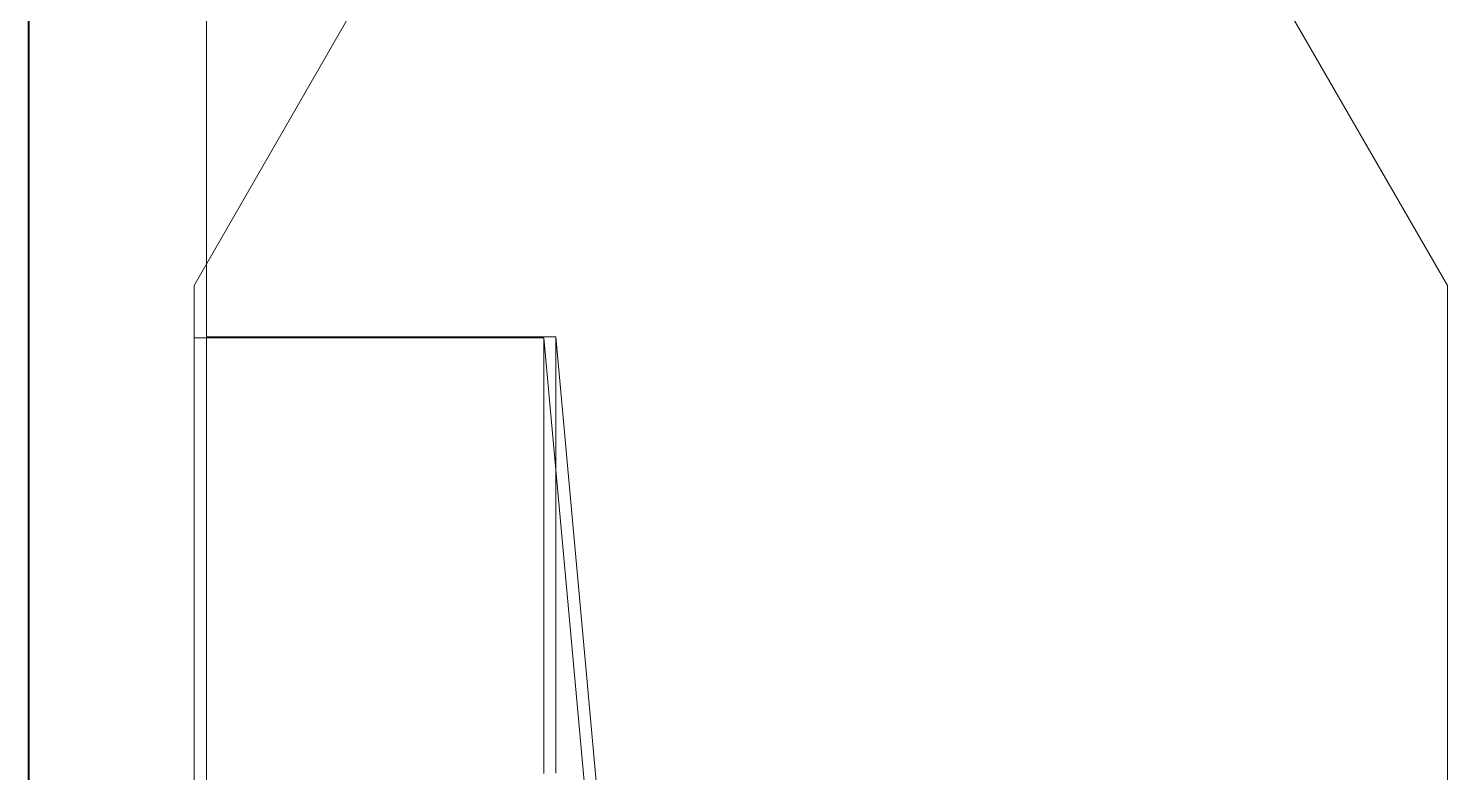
# Model space of a CAD drawing. Extents: x 65572 to 72871, y 30718 to 33858.
# Drawn here: x 67069.138 to 67073.125, y 32305.533 to 32307.625 of the extents above; entities that cross this region are included whole.
import ezdxf

# ---------------------------------------------------------------- set-up
doc = ezdxf.new("R2010")
doc.units = 0
doc.header["$LTSCALE"] = 0.5
doc.header["$MEASUREMENT"] = 0
doc.layers.get('0').update_dxf_attribs({"color": 20, "linetype": 'CONTINUOUS'})
for name, color, linetype, lineweight in [('Framing', 142, 'CONTINUOUS', 13), ('Layout', 154, 'CONTINUOUS', 5), ('Structure', 7, 'CONTINUOUS', 40)]:
    doc.layers.add(name, color=color, linetype=linetype, lineweight=lineweight)

# ---------------------------------------------------------------- blocks, each defined once
blk = doc.blocks.new('12fstg01')
at = {"color": 0, "linetype": 'ByBlock'}
for p, q in [((0.088569, 0.056002), (0.119707, 0.073992)), ((0.119707, 0.073992), (0.163991, 0.073992)), ((0.119707, 0), (0.088569, 0.017898)), ((0.119707, 0), (0.163991, 0))]:
    blk.add_line(p, q, dxfattribs=at)

msp = doc.modelspace()

# ---------------------------------------------------------------- linework, layer by layer
at = {"layer": 'Framing'}
msp.add_line((67069.638349, 32435.968035), (67069.638349, 32239.968035), dxfattribs=at)
at = {"layer": 'Layout', "linetype": 'ByBlock'}
for p, q in [((67069.638349, 32306.757581), (67070.620078, 32306.757581)), ((67071.620078, 32295.757581), (67070.620078, 32306.757581)), ((67069.604263, 32306.755023), (67070.585997, 32306.755023)), ((67070.585997, 32306.755023), (67071.586002, 32295.754969))]:
    msp.add_line(p, q, dxfattribs=at)
msp.add_lwpolyline([(67070.620078, 32306.757581), (67070.620078, 32306.757235), (67070.620078, 32306.756888), (67070.620078, 32306.756542), (67070.620078, 32306.756195), (67070.620078, 32306.755849), (67070.620078, 32306.755502), (67070.620078, 32306.755156), (67070.620078, 32306.754809), (67070.620078, 32306.754463), (67070.620078, 32306.754117), (67070.620078, 32306.75377), (67070.620078, 32306.753424), (67070.620078, 32306.753077), (67070.620078, 32306.752731), (67070.620078, 32306.752384), (67070.620078, 32306.752038), (67070.620078, 32306.751691), (67070.620078, 32306.751345), (67070.620078, 32306.750998), (67070.620078, 32306.750652), (67070.620078, 32306.750306), (67070.620078, 32306.749959), (67070.620078, 32306.749613), (67070.620078, 32306.749266), (67070.620078, 32306.74892), (67070.620078, 32306.748573), (67070.620078, 32306.748227), (67070.620078, 32306.74788), (67070.620078, 32306.747534), (67070.620078, 32306.747187), (67070.620078, 32306.746841), (67070.620078, 32306.746494), (67070.620078, 32306.746148), (67070.620078, 32306.745802), (67070.620078, 32306.745455), (67070.620078, 32306.745109), (67070.620078, 32306.744762), (67070.620078, 32306.744416), (67070.620078, 32306.744069), (67070.620078, 32306.743723), (67070.620078, 32306.743376), (67070.620078, 32306.74303), (67070.620078, 32306.742683), (67070.620078, 32306.742337), (67070.620078, 32306.741991), (67070.620078, 32306.741644), (67070.620078, 32306.741298), (67070.620078, 32306.740951), (67070.620078, 32306.740605), (67070.620078, 32306.740258), (67070.620078, 32306.739912), (67070.620078, 32306.739565), (67070.620078, 32306.739219), (67070.620078, 32306.738872), (67070.620078, 32306.738526), (67070.620078, 32306.73818), (67070.620078, 32306.737833), (67070.620078, 32306.737487), (67070.620078, 32306.73714), (67070.620078, 32306.736794), (67070.620078, 32306.736447), (67070.620078, 32306.736101), (67070.620078, 32306.735754), (67070.620078, 32306.735408), (67070.620078, 32306.735061), (67070.620078, 32306.734715), (67070.620078, 32306.734368), (67070.620078, 32306.734022), (67070.620078, 32306.733676), (67070.620078, 32306.733329), (67070.620078, 32306.732983), (67070.620078, 32306.732636), (67070.620078, 32306.73229), (67070.620078, 32306.731943), (67070.620078, 32306.731597), (67070.620078, 32306.73125), (67070.620078, 32306.730904), (67070.620078, 32306.730557), (67070.620078, 32306.730211), (67070.620078, 32306.729865), (67070.620078, 32306.729518), (67070.620078, 32306.729172), (67070.620078, 32306.728825), (67070.620078, 32306.728479), (67070.620078, 32306.728132), (67070.620078, 32306.727786), (67070.620078, 32306.727439), (67070.620078, 32306.727093), (67070.620078, 32306.726746), (67070.620078, 32306.7264), (67070.620078, 32306.726053), (67070.620078, 32306.725707), (67070.620078, 32306.725361), (67070.620078, 32306.725014), (67070.620078, 32306.724668), (67070.620078, 32306.724321), (67070.620078, 32306.723975), (67070.620078, 32306.723628), (67070.620078, 32306.723282), (67070.620078, 32306.722935), (67070.620078, 32306.722589), (67070.620078, 32306.722242), (67070.620078, 32306.721896), (67070.620078, 32306.72155), (67070.620078, 32306.721203), (67070.620078, 32306.720857), (67070.620078, 32306.72051), (67070.620078, 32306.720164), (67070.620078, 32306.719817), (67070.620078, 32306.719471), (67070.620078, 32306.719124), (67070.620078, 32306.718778), (67070.620078, 32306.718431), (67070.620078, 32306.718085), (67070.620078, 32306.717739), (67070.620078, 32306.717392), (67070.620078, 32306.717046), (67070.620078, 32306.716699), (67070.620078, 32306.716353), (67070.620078, 32306.716006), (67070.620078, 32306.71566), (67070.620078, 32306.715313), (67070.620078, 32306.714967), (67070.620078, 32306.71462), (67070.620078, 32306.714274), (67070.620078, 32306.713927), (67070.620078, 32306.713581), (67070.620078, 32306.713235), (67070.620078, 32306.712888), (67070.620078, 32306.712542), (67070.620078, 32306.712195), (67070.620078, 32306.711849), (67070.620078, 32306.711502), (67070.620078, 32306.711156), (67070.620078, 32306.710809), (67070.620078, 32306.710463), (67070.620078, 32306.710116), (67070.620078, 32306.70977), (67070.620078, 32306.709424), (67070.620078, 32306.709077), (67070.620078, 32306.708731), (67070.620078, 32306.708384), (67070.620078, 32306.708038), (67070.620078, 32306.707691), (67070.620078, 32306.707345), (67070.620078, 32306.706998), (67070.620078, 32306.706652), (67070.620078, 32306.706305), (67070.620078, 32306.705959), (67070.620078, 32306.705613), (67070.620078, 32306.705266), (67070.620078, 32306.70492), (67070.620078, 32306.704573), (67070.620078, 32306.704227), (67070.620078, 32306.70388), (67070.620078, 32306.703534), (67070.620078, 32306.703187), (67070.620078, 32306.702841), (67070.620078, 32306.702494), (67070.620078, 32306.702148), (67070.620078, 32306.701801), (67070.620078, 32306.701455), (67070.620078, 32306.701109), (67070.620078, 32306.700762), (67070.620078, 32306.700416), (67070.620078, 32306.700069), (67070.620078, 32306.699723), (67070.620078, 32306.699376), (67070.620078, 32306.69903), (67070.620078, 32306.698683), (67070.620078, 32306.698337), (67070.620078, 32306.69799), (67070.620078, 32306.697644), (67070.620078, 32306.697298), (67070.620078, 32306.696951), (67070.620078, 32306.696605), (67070.620078, 32306.696258), (67070.620078, 32306.695912), (67070.620078, 32306.695565), (67070.620078, 32306.695219), (67070.620078, 32306.694872), (67070.620078, 32306.694526), (67070.620078, 32306.694179), (67070.620078, 32306.693833), (67070.620078, 32306.693486), (67070.620078, 32306.69314), (67070.620078, 32306.692794), (67070.620078, 32306.692447), (67070.620078, 32306.692101), (67070.620078, 32306.691754), (67070.620078, 32306.691408), (67070.620078, 32306.691061), (67070.620078, 32306.690715), (67070.620078, 32306.690368), (67070.620078, 32306.690022), (67070.620078, 32306.689675), (67070.620078, 32306.689329), (67070.620078, 32306.688983), (67070.620078, 32306.688636), (67070.620078, 32306.68829), (67070.620078, 32306.687943), (67070.620078, 32306.687597), (67070.620078, 32306.68725), (67070.620078, 32306.686904), (67070.620078, 32306.686557), (67070.620078, 32306.686211), (67070.620078, 32306.685864), (67070.620078, 32306.685518), (67070.620078, 32306.685172), (67070.620078, 32306.684825), (67070.620078, 32306.684479), (67070.620078, 32306.684132), (67070.620078, 32306.683786), (67070.620078, 32306.683439), (67070.620078, 32306.683093), (67070.620078, 32306.682746), (67070.620078, 32306.6824), (67070.620078, 32306.681906), (67070.620078, 32306.680871), (67070.620078, 32306.679836), (67070.620078, 32306.678801), (67070.620078, 32306.677766), (67070.620078, 32306.676731), (67070.620078, 32306.675696), (67070.620078, 32306.674661), (67070.620078, 32306.673626), (67070.620078, 32306.672591), (67070.620078, 32306.671556), (67070.620078, 32306.670521), (67070.620078, 32306.669486), (67070.620078, 32306.668451), (67070.620078, 32306.667416), (67070.620078, 32306.666381), (67070.620078, 32306.665346), (67070.620078, 32306.664311), (67070.620078, 32306.663276), (67070.620078, 32306.662241), (67070.620078, 32306.661206), (67070.620078, 32306.660171), (67070.620078, 32306.659136), (67070.620078, 32306.6581), (67070.620078, 32306.657065), (67070.620078, 32306.65603), (67070.620078, 32306.654995), (67070.620078, 32306.65396), (67070.620078, 32306.652925), (67070.620078, 32306.65189), (67070.620078, 32306.650855), (67070.620078, 32306.64982), (67070.620078, 32306.648785), (67070.620078, 32306.64775), (67070.620078, 32306.646715), (67070.620078, 32306.64568), (67070.620078, 32306.644645), (67070.620078, 32306.64361), (67070.620078, 32306.642575), (67070.620078, 32306.64154), (67070.620078, 32306.640505), (67070.620078, 32306.63947), (67070.620078, 32306.638435), (67070.620078, 32306.6374), (67070.620078, 32306.636365), (67070.620078, 32306.63533), (67070.620078, 32306.634295), (67070.620078, 32306.63326), (67070.620078, 32306.632225), (67070.620078, 32306.63119), (67070.620078, 32306.630155), (67070.620078, 32306.62912), (67070.620078, 32306.628085), (67070.620078, 32306.62705), (67070.620078, 32306.626015), (67070.620078, 32306.62498), (67070.620078, 32306.623945), (67070.620078, 32306.62291), (67070.620078, 32306.621875), (67070.620078, 32306.62084), (67070.620078, 32306.619805), (67070.620078, 32306.61877), (67070.620078, 32306.617735), (67070.620078, 32306.6167), (67070.620078, 32306.615665), (67070.620078, 32306.61463), (67070.620078, 32306.613595), (67070.620078, 32306.61256), (67070.620078, 32306.611525), (67070.620078, 32306.61049), (67070.620078, 32306.609455), (67070.620078, 32306.60842), (67070.620078, 32306.607385), (67070.620078, 32306.60635), (67070.620078, 32306.605315), (67070.620078, 32306.60428), (67070.620078, 32306.603245), (67070.620078, 32306.60221), (67070.620078, 32306.601175), (67070.620078, 32306.60014), (67070.620078, 32306.599105), (67070.620078, 32306.59807), (67070.620078, 32306.597035), (67070.620078, 32306.596), (67070.620078, 32306.594965), (67070.620078, 32306.59393), (67070.620078, 32306.592895), (67070.620078, 32306.59186), (67070.620078, 32306.590824), (67070.620078, 32306.589789), (67070.620078, 32306.588754), (67070.620078, 32306.587719), (67070.620078, 32306.586684), (67070.620078, 32306.585649), (67070.620078, 32306.584614), (67070.620078, 32306.583579), (67070.620078, 32306.582544), (67070.620078, 32306.581509), (67070.620078, 32306.580474), (67070.620078, 32306.579439), (67070.620078, 32306.578404), (67070.620078, 32306.577369), (67070.620078, 32306.576334), (67070.620078, 32306.575299), (67070.620078, 32306.574264), (67070.620078, 32306.573229), (67070.620078, 32306.572194), (67070.620078, 32306.571159), (67070.620078, 32306.570124), (67070.620078, 32306.569089), (67070.620078, 32306.568054), (67070.620078, 32306.567019), (67070.620078, 32306.565984), (67070.620078, 32306.564949), (67070.620078, 32306.563914), (67070.620078, 32306.562879), (67070.620078, 32306.561844), (67070.620078, 32306.560809), (67070.620078, 32306.559774), (67070.620078, 32306.558739), (67070.620078, 32306.557704), (67070.620078, 32306.556669), (67070.620078, 32306.555634), (67070.620078, 32306.554599), (67070.620078, 32306.553564), (67070.620078, 32306.552529), (67070.620078, 32306.551494), (67070.620078, 32306.550459), (67070.620078, 32306.549424), (67070.620078, 32306.548389), (67070.620078, 32306.547354), (67070.620078, 32306.546319), (67070.620078, 32306.545284), (67070.620078, 32306.544249), (67070.620078, 32306.543214), (67070.620078, 32306.542179), (67070.620078, 32306.541144), (67070.620078, 32306.540109), (67070.620078, 32306.539074), (67070.620078, 32306.538039), (67070.620078, 32306.537004), (67070.620078, 32306.535969), (67070.620078, 32306.534934), (67070.620078, 32306.533899), (67070.620078, 32306.532864), (67070.620078, 32306.531829), (67070.620078, 32306.530794), (67070.620078, 32306.529759), (67070.620078, 32306.528724), (67070.620078, 32306.527689), (67070.620078, 32306.526654), (67070.620078, 32306.525619), (67070.620078, 32306.524584), (67070.620078, 32306.523548), (67070.620078, 32306.522513), (67070.620078, 32306.521478), (67070.620078, 32306.520443), (67070.620078, 32306.519408), (67070.620078, 32306.518373), (67070.620078, 32306.517338), (67070.620078, 32306.516303), (67070.620078, 32306.515268), (67070.620078, 32306.514233), (67070.620078, 32306.513198), (67070.620078, 32306.512163), (67070.620078, 32306.511128), (67070.620078, 32306.510093), (67070.620078, 32306.509058), (67070.620078, 32306.508023), (67070.620078, 32306.506988), (67070.620078, 32306.505953), (67070.620078, 32306.504918), (67070.620078, 32306.503883), (67070.620078, 32306.502848), (67070.620078, 32306.501813), (67070.620078, 32306.500778), (67070.620078, 32306.499743), (67070.620078, 32306.498708), (67070.620078, 32306.497673), (67070.620078, 32306.496638), (67070.620078, 32306.495603), (67070.620078, 32306.494568), (67070.620078, 32306.493533), (67070.620078, 32306.492498), (67070.620078, 32306.491463), (67070.620078, 32306.490428), (67070.620078, 32306.489393), (67070.620078, 32306.488358), (67070.620078, 32306.487323), (67070.620078, 32306.486288), (67070.620078, 32306.485253), (67070.620078, 32306.484218), (67070.620078, 32306.483183), (67070.620078, 32306.482148), (67070.620078, 32306.481113), (67070.620078, 32306.480078), (67070.620078, 32306.479043), (67070.620078, 32306.478008), (67070.620078, 32306.476973), (67070.620078, 32306.475938), (67070.620078, 32306.474903), (67070.620078, 32306.473868), (67070.620078, 32306.472833), (67070.620078, 32306.471798), (67070.620078, 32306.470763), (67070.620078, 32306.469728), (67070.620078, 32306.468693), (67070.620078, 32306.467658), (67070.620078, 32306.466623), (67070.620078, 32306.465588), (67070.620078, 32306.464553), (67070.620078, 32306.463518), (67070.620078, 32306.462483), (67070.620078, 32306.461448), (67070.620078, 32306.460413), (67070.620078, 32306.459378), (67070.620078, 32306.458343), (67070.620078, 32306.457308), (67070.620078, 32306.455983), (67070.620078, 32306.454272), (67070.620078, 32306.452562), (67070.620078, 32306.450851), (67070.620078, 32306.449141), (67070.620078, 32306.44743), (67070.620078, 32306.44572), (67070.620078, 32306.444009), (67070.620078, 32306.442299), (67070.620078, 32306.440588), (67070.620078, 32306.438877), (67070.620078, 32306.437167), (67070.620078, 32306.435456), (67070.620078, 32306.433746), (67070.620078, 32306.432035), (67070.620078, 32306.430325), (67070.620078, 32306.428614), (67070.620078, 32306.426903), (67070.620078, 32306.425193), (67070.620078, 32306.423482), (67070.620078, 32306.421772), (67070.620078, 32306.420061), (67070.620078, 32306.418351), (67070.620078, 32306.41664), (67070.620078, 32306.41493), (67070.620078, 32306.413219), (67070.620078, 32306.411508), (67070.620078, 32306.409798), (67070.620078, 32306.408087), (67070.620078, 32306.406377), (67070.620078, 32306.404666), (67070.620078, 32306.402956), (67070.620078, 32306.401245), (67070.620078, 32306.399535), (67070.620078, 32306.397824), (67070.620078, 32306.396113), (67070.620078, 32306.394403), (67070.620078, 32306.392692), (67070.620078, 32306.390982), (67070.620078, 32306.389271), (67070.620078, 32306.387561), (67070.620078, 32306.38585), (67070.620078, 32306.38414), (67070.620078, 32306.382429), (67070.620078, 32306.380718), (67070.620078, 32306.379008), (67070.620078, 32306.377297), (67070.620078, 32306.375587), (67070.620078, 32306.373876), (67070.620078, 32306.372166), (67070.620078, 32306.370455), (67070.620078, 32306.368745), (67070.620078, 32306.367034), (67070.620078, 32306.365323), (67070.620078, 32306.363613), (67070.620078, 32306.361902), (67070.620078, 32306.360192), (67070.620078, 32306.358481), (67070.620078, 32306.356771), (67070.620078, 32306.35506), (67070.620078, 32306.35335), (67070.620078, 32306.351639), (67070.620078, 32306.349928), (67070.620078, 32306.348218), (67070.620078, 32306.346507), (67070.620078, 32306.344797), (67070.620078, 32306.343086), (67070.620078, 32306.341376), (67070.620078, 32306.339665), (67070.620078, 32306.337955), (67070.620078, 32306.336244), (67070.620078, 32306.334533), (67070.620078, 32306.332823), (67070.620078, 32306.331112), (67070.620078, 32306.329402), (67070.620078, 32306.327691), (67070.620078, 32306.325981), (67070.620078, 32306.32427), (67070.620078, 32306.322559), (67070.620078, 32306.320849), (67070.620078, 32306.319138), (67070.620078, 32306.317428), (67070.620078, 32306.315717), (67070.620078, 32306.314007), (67070.620078, 32306.312296), (67070.620078, 32306.310586), (67070.620078, 32306.308875), (67070.620078, 32306.307164), (67070.620078, 32306.305454), (67070.620078, 32306.303743), (67070.620078, 32306.302033), (67070.620078, 32306.300322), (67070.620078, 32306.298612), (67070.620078, 32306.296901), (67070.620078, 32306.295191), (67070.620078, 32306.29348), (67070.620078, 32306.291769), (67070.620078, 32306.290059), (67070.620078, 32306.288348), (67070.620078, 32306.286638), (67070.620078, 32306.284927), (67070.620078, 32306.283217), (67070.620078, 32306.281506), (67070.620078, 32306.279796), (67070.620078, 32306.278085), (67070.620078, 32306.276374), (67070.620078, 32306.274664), (67070.620078, 32306.272953), (67070.620078, 32306.271243), (67070.620078, 32306.269532), (67070.620078, 32306.267822), (67070.620078, 32306.266111), (67070.620078, 32306.264401), (67070.620078, 32306.26269), (67070.620078, 32306.260979), (67070.620078, 32306.259269), (67070.620078, 32306.257558), (67070.620078, 32306.255848), (67070.620078, 32306.254137), (67070.620078, 32306.252427), (67070.620078, 32306.250716), (67070.620078, 32306.249006), (67070.620078, 32306.247295), (67070.620078, 32306.245584), (67070.620078, 32306.243874), (67070.620078, 32306.242163), (67070.620078, 32306.240453), (67070.620078, 32306.238742), (67070.620078, 32306.237032), (67070.620078, 32306.235321), (67070.620078, 32306.23361), (67070.620078, 32306.2319), (67070.620078, 32306.230189), (67070.620078, 32306.228479), (67070.620078, 32306.226768), (67070.620078, 32306.225058), (67070.620078, 32306.223347), (67070.620078, 32306.221637), (67070.620078, 32306.219926), (67070.620078, 32306.218215), (67070.620078, 32306.216505), (67070.620078, 32306.214794), (67070.620078, 32306.213084), (67070.620078, 32306.211373), (67070.620078, 32306.209663), (67070.620078, 32306.207952), (67070.620078, 32306.206242), (67070.620078, 32306.204531), (67070.620078, 32306.20282), (67070.620078, 32306.20111), (67070.620078, 32306.199399), (67070.620078, 32306.197689), (67070.620078, 32306.195978), (67070.620078, 32306.194268), (67070.620078, 32306.192557), (67070.620078, 32306.190847), (67070.620078, 32306.189136), (67070.620078, 32306.187425), (67070.620078, 32306.185715), (67070.620078, 32306.184004), (67070.620078, 32306.182294), (67070.620078, 32306.180583), (67070.620078, 32306.178873), (67070.620078, 32306.177162), (67070.620078, 32306.175452), (67070.620078, 32306.173741), (67070.620078, 32306.17203), (67070.620078, 32306.17032), (67070.620078, 32306.168609), (67070.620078, 32306.166899), (67070.620078, 32306.165188), (67070.620078, 32306.163478), (67070.620078, 32306.161767), (67070.620078, 32306.160057), (67070.620078, 32306.158346), (67070.620078, 32306.156635), (67070.620078, 32306.154925), (67070.620078, 32306.153214), (67070.620078, 32306.151504), (67070.620078, 32306.149793), (67070.620078, 32306.148083), (67070.620078, 32306.146372), (67070.620078, 32306.144662), (67070.620078, 32306.142951), (67070.620078, 32306.14124), (67070.620078, 32306.13953), (67070.620078, 32306.137819), (67070.620078, 32306.136109), (67070.620078, 32306.134398), (67070.620078, 32306.132688), (67070.620078, 32306.130977), (67070.620078, 32306.129266), (67070.620078, 32306.127556), (67070.620078, 32306.125845), (67070.620078, 32306.124135), (67070.620078, 32306.122424), (67070.620078, 32306.120714), (67070.620078, 32306.119003), (67070.620078, 32306.117293), (67070.620078, 32306.115582), (67070.620078, 32306.113871), (67070.620078, 32306.112161), (67070.620078, 32306.11045), (67070.620078, 32306.10874), (67070.620078, 32306.107029), (67070.620078, 32306.105319), (67070.620078, 32306.103608), (67070.620078, 32306.101898), (67070.620078, 32306.100187), (67070.620078, 32306.098476), (67070.620078, 32306.096766), (67070.620078, 32306.095055), (67070.620078, 32306.093345), (67070.620078, 32306.091634), (67070.620078, 32306.089924), (67070.620078, 32306.088213), (67070.620078, 32306.086503), (67070.620078, 32306.084792), (67070.620078, 32306.082661), (67070.620078, 32306.080296), (67070.620078, 32306.077932), (67070.620078, 32306.075567), (67070.620078, 32306.073203), (67070.620078, 32306.070838), (67070.620078, 32306.068473), (67070.620078, 32306.066109), (67070.620078, 32306.063744), (67070.620078, 32306.06138), (67070.620078, 32306.059015), (67070.620078, 32306.056651), (67070.620078, 32306.054286), (67070.620078, 32306.051921), (67070.620078, 32306.049557), (67070.620078, 32306.047192), (67070.620078, 32306.044828), (67070.620078, 32306.042463), (67070.620078, 32306.040098), (67070.620078, 32306.037734), (67070.620078, 32306.035369), (67070.620078, 32306.033005), (67070.620078, 32306.03064), (67070.620078, 32306.028275), (67070.620078, 32306.025911), (67070.620078, 32306.023546), (67070.620078, 32306.021182), (67070.620078, 32306.018817), (67070.620078, 32306.016453), (67070.620078, 32306.014088), (67070.620078, 32306.011723), (67070.620078, 32306.009359), (67070.620078, 32306.006994), (67070.620078, 32306.00463), (67070.620078, 32306.002265), (67070.620078, 32305.9999), (67070.620078, 32305.997536), (67070.620078, 32305.995171), (67070.620078, 32305.992807), (67070.620078, 32305.990442), (67070.620078, 32305.988077), (67070.620078, 32305.985713), (67070.620078, 32305.983348), (67070.620078, 32305.980984), (67070.620078, 32305.978619), (67070.620078, 32305.976255), (67070.620078, 32305.97389), (67070.620078, 32305.971525), (67070.620078, 32305.969161), (67070.620078, 32305.966796), (67070.620078, 32305.964432), (67070.620078, 32305.962067), (67070.620078, 32305.959702), (67070.620078, 32305.957338), (67070.620078, 32305.954973), (67070.620078, 32305.952609), (67070.620078, 32305.950244), (67070.620078, 32305.947879), (67070.620078, 32305.945515), (67070.620078, 32305.94315), (67070.620078, 32305.940786), (67070.620078, 32305.938421), (67070.620078, 32305.936057), (67070.620078, 32305.933692), (67070.620078, 32305.931327), (67070.620078, 32305.928963), (67070.620078, 32305.926598), (67070.620078, 32305.924234), (67070.620078, 32305.921869), (67070.620078, 32305.919504), (67070.620078, 32305.91714), (67070.620078, 32305.914775), (67070.620078, 32305.912411), (67070.620078, 32305.910046), (67070.620078, 32305.907681), (67070.620078, 32305.905317), (67070.620078, 32305.902952), (67070.620078, 32305.900588), (67070.620078, 32305.898223), (67070.620078, 32305.895859), (67070.620078, 32305.893494), (67070.620078, 32305.891129), (67070.620078, 32305.888765), (67070.620078, 32305.8864), (67070.620078, 32305.884036), (67070.620078, 32305.881671), (67070.620078, 32305.879306), (67070.620078, 32305.876942), (67070.620078, 32305.874577), (67070.620078, 32305.872213), (67070.620078, 32305.869848), (67070.620078, 32305.867483), (67070.620078, 32305.865119), (67070.620078, 32305.862754), (67070.620078, 32305.86039), (67070.620078, 32305.858025), (67070.620078, 32305.855661), (67070.620078, 32305.853296), (67070.620078, 32305.850931), (67070.620078, 32305.848567), (67070.620078, 32305.846202), (67070.620078, 32305.843838), (67070.620078, 32305.841473), (67070.620078, 32305.839108), (67070.620078, 32305.836744), (67070.620078, 32305.834379), (67070.620078, 32305.832015), (67070.620078, 32305.82965), (67070.620078, 32305.827285), (67070.620078, 32305.824921), (67070.620078, 32305.822556), (67070.620078, 32305.820192), (67070.620078, 32305.817827), (67070.620078, 32305.815463), (67070.620078, 32305.813098), (67070.620078, 32305.810733), (67070.620078, 32305.808369), (67070.620078, 32305.806004), (67070.620078, 32305.80364), (67070.620078, 32305.801275), (67070.620078, 32305.79891), (67070.620078, 32305.796546), (67070.620078, 32305.794181), (67070.620078, 32305.791817), (67070.620078, 32305.789452), (67070.620078, 32305.787087), (67070.620078, 32305.784723), (67070.620078, 32305.782358), (67070.620078, 32305.779994), (67070.620078, 32305.777629), (67070.620078, 32305.775265), (67070.620078, 32305.7729), (67070.620078, 32305.770535), (67070.620078, 32305.768171), (67070.620078, 32305.765806), (67070.620078, 32305.763442), (67070.620078, 32305.761077), (67070.620078, 32305.758712), (67070.620078, 32305.756348), (67070.620078, 32305.753983), (67070.620078, 32305.751619), (67070.620078, 32305.749254), (67070.620078, 32305.746889), (67070.620078, 32305.744525), (67070.620078, 32305.74216), (67070.620078, 32305.739796), (67070.620078, 32305.737431), (67070.620078, 32305.735067), (67070.620078, 32305.732702), (67070.620078, 32305.730337), (67070.620078, 32305.727973), (67070.620078, 32305.725608), (67070.620078, 32305.723244), (67070.620078, 32305.720879), (67070.620078, 32305.718514), (67070.620078, 32305.71615), (67070.620078, 32305.713785), (67070.620078, 32305.711421), (67070.620078, 32305.709056), (67070.620078, 32305.706691), (67070.620078, 32305.704327), (67070.620078, 32305.701962), (67070.620078, 32305.699598), (67070.620078, 32305.697233), (67070.620078, 32305.694869), (67070.620078, 32305.692504), (67070.620078, 32305.690139), (67070.620078, 32305.687775), (67070.620078, 32305.68541), (67070.620078, 32305.683046), (67070.620078, 32305.680681), (67070.620078, 32305.678316), (67070.620078, 32305.675952), (67070.620078, 32305.673587), (67070.620078, 32305.671223), (67070.620078, 32305.668858), (67070.620078, 32305.666493), (67070.620078, 32305.664129), (67070.620078, 32305.661764), (67070.620078, 32305.6594), (67070.620078, 32305.657035), (67070.620078, 32305.654671), (67070.620078, 32305.652306), (67070.620078, 32305.649941), (67070.620078, 32305.647577), (67070.620078, 32305.645212), (67070.620078, 32305.642848), (67070.620078, 32305.640483), (67070.620078, 32305.638118), (67070.620078, 32305.635754), (67070.620078, 32305.633389), (67070.620078, 32305.631025), (67070.620078, 32305.62866), (67070.620078, 32305.626295), (67070.620078, 32305.623931), (67070.620078, 32305.621566), (67070.620078, 32305.619202), (67070.620078, 32305.616837), (67070.620078, 32305.614473), (67070.620078, 32305.612108), (67070.620078, 32305.609743), (67070.620078, 32305.607379), (67070.620078, 32305.605014), (67070.620078, 32305.60265), (67070.620078, 32305.600285), (67070.620078, 32305.59792), (67070.620078, 32305.595556), (67070.620078, 32305.593191), (67070.620078, 32305.590827), (67070.620078, 32305.588462), (67070.620078, 32305.586097), (67070.620078, 32305.583733), (67070.620078, 32305.581368), (67070.620078, 32305.579004), (67070.620078, 32305.576639), (67070.620078, 32305.574275), (67070.620078, 32305.57191), (67070.620078, 32305.569545), (67070.620078, 32305.566646), (67070.620078, 32305.563657), (67070.620078, 32305.560668), (67070.620078, 32305.557679), (67070.620078, 32305.55469), (67070.620078, 32305.551701), (67070.620078, 32305.548712), (67070.620078, 32305.545723), (67070.620078, 32305.542735), (67070.620078, 32305.539746), (67070.620078, 32305.536757), (67070.620078, 32305.533768), (67070.620078, 32305.530779)], dxfattribs=at)
at = {"layer": 'Layout', "linetype": 'ByBlock', "flags": 128}
msp.add_lwpolyline([(67070.585997, 32306.755023), (67070.585997, 32306.754332), (67070.585997, 32306.753642), (67070.585997, 32306.752951), (67070.585997, 32306.75226), (67070.585997, 32306.751569), (67070.585997, 32306.750878), (67070.585997, 32306.750187), (67070.585997, 32306.749496), (67070.585997, 32306.748806), (67070.585997, 32306.748115), (67070.585997, 32306.747424), (67070.585997, 32306.746733), (67070.585997, 32306.746042), (67070.585997, 32306.745351), (67070.585997, 32306.744661), (67070.585997, 32306.74397), (67070.585997, 32306.743279), (67070.585997, 32306.742588), (67070.585997, 32306.741897), (67070.585997, 32306.741206), (67070.585997, 32306.740515), (67070.585997, 32306.739825), (67070.585997, 32306.739134), (67070.585997, 32306.738443), (67070.585997, 32306.737752), (67070.585997, 32306.737061), (67070.585997, 32306.73637), (67070.585997, 32306.735679), (67070.585997, 32306.734989), (67070.585997, 32306.734298), (67070.585997, 32306.733607), (67070.585997, 32306.732916), (67070.585997, 32306.732225), (67070.585997, 32306.731534), (67070.585997, 32306.730843), (67070.585997, 32306.730153), (67070.585997, 32306.729462), (67070.585997, 32306.728771), (67070.585997, 32306.72808), (67070.585997, 32306.727389), (67070.585997, 32306.726698), (67070.585997, 32306.726007), (67070.585997, 32306.725317), (67070.585997, 32306.724626), (67070.585997, 32306.723935), (67070.585997, 32306.723244), (67070.585997, 32306.722553), (67070.585997, 32306.721862), (67070.585997, 32306.721172), (67070.585997, 32306.720481), (67070.585997, 32306.71979), (67070.585997, 32306.719099), (67070.585997, 32306.718408), (67070.585997, 32306.717717), (67070.585997, 32306.717026), (67070.585997, 32306.716336), (67070.585997, 32306.715645), (67070.585997, 32306.714954), (67070.585997, 32306.714263), (67070.585997, 32306.713572), (67070.585997, 32306.712881), (67070.585997, 32306.71219), (67070.585997, 32306.7115), (67070.585997, 32306.710809), (67070.585997, 32306.710118), (67070.585997, 32306.709427), (67070.585997, 32306.708736), (67070.585997, 32306.708045), (67070.585997, 32306.707354), (67070.585997, 32306.706664), (67070.585997, 32306.705973), (67070.585997, 32306.705282), (67070.585997, 32306.704591), (67070.585997, 32306.7039), (67070.585997, 32306.703209), (67070.585997, 32306.702518), (67070.585997, 32306.701828), (67070.585997, 32306.701137), (67070.585997, 32306.700446), (67070.585997, 32306.699755), (67070.585997, 32306.699064), (67070.585997, 32306.698373), (67070.585997, 32306.697683), (67070.585997, 32306.696992), (67070.585997, 32306.696301), (67070.585997, 32306.69561), (67070.585997, 32306.694919), (67070.585997, 32306.694228), (67070.585997, 32306.693537), (67070.585997, 32306.692847), (67070.585997, 32306.692156), (67070.585997, 32306.691465), (67070.585997, 32306.690774), (67070.585997, 32306.690083), (67070.585997, 32306.689392), (67070.585997, 32306.688701), (67070.585997, 32306.688011), (67070.585997, 32306.68732), (67070.585997, 32306.686629), (67070.585997, 32306.685938), (67070.585997, 32306.685247), (67070.585997, 32306.684556), (67070.585997, 32306.683865), (67070.585997, 32306.683175), (67070.585997, 32306.682484), (67070.585997, 32306.681793), (67070.585997, 32306.681102), (67070.585997, 32306.680411), (67070.585997, 32306.67972), (67070.585997, 32306.679029), (67070.585997, 32306.678339), (67070.585997, 32306.677648), (67070.585997, 32306.676957), (67070.585997, 32306.676266), (67070.585997, 32306.675575), (67070.585997, 32306.674884), (67070.585997, 32306.674193), (67070.585997, 32306.673503), (67070.585997, 32306.672812), (67070.585997, 32306.672121), (67070.585997, 32306.67143), (67070.585997, 32306.670739), (67070.585997, 32306.670048), (67070.585997, 32306.669358), (67070.585997, 32306.668667), (67070.585997, 32306.667976), (67070.585997, 32306.667285), (67070.585997, 32306.666594), (67070.585997, 32306.665903), (67070.585997, 32306.665212), (67070.585997, 32306.664522), (67070.585997, 32306.663831), (67070.585997, 32306.66314), (67070.585997, 32306.662449), (67070.585997, 32306.661758), (67070.585997, 32306.661067), (67070.585997, 32306.660376), (67070.585997, 32306.659686), (67070.585997, 32306.658995), (67070.585997, 32306.658304), (67070.585997, 32306.657613), (67070.585997, 32306.656922), (67070.585997, 32306.656231), (67070.585997, 32306.65554), (67070.585997, 32306.65485), (67070.585997, 32306.654159), (67070.585997, 32306.653468), (67070.585997, 32306.652777), (67070.585997, 32306.652086), (67070.585997, 32306.651395), (67070.585997, 32306.650704), (67070.585997, 32306.650014), (67070.585997, 32306.649323), (67070.585997, 32306.648632), (67070.585997, 32306.647941), (67070.585997, 32306.64725), (67070.585997, 32306.646559), (67070.585997, 32306.645869), (67070.585997, 32306.645178), (67070.585997, 32306.644487), (67070.585997, 32306.643796), (67070.585997, 32306.643105), (67070.585997, 32306.642414), (67070.585997, 32306.641723), (67070.585997, 32306.641033), (67070.585997, 32306.640342), (67070.585997, 32306.639651), (67070.585997, 32306.63896), (67070.585997, 32306.638269), (67070.585997, 32306.637578), (67070.585997, 32306.636887), (67070.585997, 32306.636197), (67070.585997, 32306.635506), (67070.585997, 32306.634815), (67070.585997, 32306.634124), (67070.585997, 32306.633433), (67070.585997, 32306.632742), (67070.585997, 32306.632051), (67070.585997, 32306.631361), (67070.585997, 32306.63067), (67070.585997, 32306.629979), (67070.585997, 32306.629288), (67070.585997, 32306.628597), (67070.585997, 32306.627906), (67070.585997, 32306.627215), (67070.585997, 32306.626525), (67070.585997, 32306.625834), (67070.585997, 32306.625143), (67070.585997, 32306.624452), (67070.585997, 32306.623761), (67070.585997, 32306.62307), (67070.585997, 32306.62238), (67070.585997, 32306.621689), (67070.585997, 32306.620998), (67070.585997, 32306.620307), (67070.585997, 32306.619616), (67070.585997, 32306.618925), (67070.585997, 32306.618234), (67070.585997, 32306.617544), (67070.585997, 32306.616853), (67070.585997, 32306.616162), (67070.585997, 32306.615471), (67070.585997, 32306.61478), (67070.585997, 32306.614089), (67070.585997, 32306.613398), (67070.585997, 32306.612708), (67070.585997, 32306.612017), (67070.585997, 32306.611326), (67070.585997, 32306.610635), (67070.585997, 32306.609944), (67070.585997, 32306.609253), (67070.585997, 32306.608562), (67070.585997, 32306.607872), (67070.585997, 32306.607181), (67070.585997, 32306.60649), (67070.585997, 32306.605799), (67070.585997, 32306.605108), (67070.585997, 32306.604417), (67070.585997, 32306.603726), (67070.585997, 32306.603036), (67070.585997, 32306.602345), (67070.585997, 32306.601654), (67070.585997, 32306.600963), (67070.585997, 32306.600272), (67070.585997, 32306.599581), (67070.585997, 32306.598891), (67070.585997, 32306.5982), (67070.585997, 32306.597509), (67070.585997, 32306.596818), (67070.585997, 32306.596127), (67070.585997, 32306.595436), (67070.585997, 32306.594745), (67070.585997, 32306.594055), (67070.585997, 32306.593364), (67070.585997, 32306.592673), (67070.585997, 32306.591982), (67070.585997, 32306.591291), (67070.585997, 32306.5906), (67070.585997, 32306.589909), (67070.585997, 32306.589219), (67070.585997, 32306.588528), (67070.585997, 32306.587837), (67070.585997, 32306.587146), (67070.585997, 32306.586455), (67070.585997, 32306.585764), (67070.585997, 32306.585073), (67070.585997, 32306.584383), (67070.585997, 32306.583692), (67070.585997, 32306.583001), (67070.585997, 32306.58231), (67070.585997, 32306.581619), (67070.585997, 32306.580928), (67070.585997, 32306.580237), (67070.585997, 32306.579547), (67070.585997, 32306.578856), (67070.585997, 32306.578165), (67070.585997, 32306.577474), (67070.585997, 32306.576783), (67070.585997, 32306.576092), (67070.585997, 32306.575402), (67070.585997, 32306.574711), (67070.585997, 32306.57402), (67070.585997, 32306.573329), (67070.585997, 32306.572638), (67070.585997, 32306.571947), (67070.585997, 32306.571256), (67070.585997, 32306.570566), (67070.585997, 32306.569875), (67070.585997, 32306.569184), (67070.585997, 32306.568493), (67070.585997, 32306.567802), (67070.585997, 32306.567111), (67070.585997, 32306.56642), (67070.585997, 32306.56573), (67070.585997, 32306.565039), (67070.585997, 32306.564348), (67070.585997, 32306.563657), (67070.585997, 32306.562966), (67070.585997, 32306.562275), (67070.585997, 32306.561584), (67070.585997, 32306.560894), (67070.585997, 32306.560203), (67070.585997, 32306.559512), (67070.585997, 32306.558821), (67070.585997, 32306.55813), (67070.585997, 32306.557439), (67070.585997, 32306.556748), (67070.585997, 32306.556058), (67070.585997, 32306.555367), (67070.585997, 32306.554676), (67070.585997, 32306.553985), (67070.585997, 32306.553294), (67070.585997, 32306.552603), (67070.585997, 32306.551912), (67070.585997, 32306.551222), (67070.585997, 32306.550531), (67070.585997, 32306.54984), (67070.585997, 32306.549149), (67070.585997, 32306.548458), (67070.585997, 32306.547767), (67070.585997, 32306.547077), (67070.585997, 32306.546386), (67070.585997, 32306.545695), (67070.585997, 32306.545004), (67070.585997, 32306.544313), (67070.585997, 32306.543622), (67070.585997, 32306.542931), (67070.585997, 32306.542241), (67070.585997, 32306.54155), (67070.585997, 32306.540859), (67070.585997, 32306.540168), (67070.585997, 32306.539477), (67070.585997, 32306.538786), (67070.585997, 32306.538095), (67070.585997, 32306.537405), (67070.585997, 32306.536714), (67070.585997, 32306.536023), (67070.585997, 32306.535332), (67070.585997, 32306.534641), (67070.585997, 32306.53395), (67070.585997, 32306.533259), (67070.585997, 32306.532569), (67070.585997, 32306.531878), (67070.585997, 32306.531187), (67070.585997, 32306.530496), (67070.585997, 32306.529805), (67070.585997, 32306.529114), (67070.585997, 32306.528423), (67070.585997, 32306.527733), (67070.585997, 32306.527042), (67070.585997, 32306.526351), (67070.585997, 32306.52566), (67070.585997, 32306.524969), (67070.585997, 32306.524278), (67070.585997, 32306.523588), (67070.585997, 32306.522897), (67070.585997, 32306.522206), (67070.585997, 32306.521515), (67070.585997, 32306.520824), (67070.585997, 32306.520133), (67070.585997, 32306.519442), (67070.585997, 32306.518752), (67070.585997, 32306.518061), (67070.585997, 32306.51737), (67070.585997, 32306.516679), (67070.585997, 32306.515988), (67070.585997, 32306.515297), (67070.585997, 32306.514606), (67070.585997, 32306.513916), (67070.585997, 32306.513225), (67070.585997, 32306.512534), (67070.585997, 32306.511843), (67070.585997, 32306.511152), (67070.585997, 32306.510461), (67070.585997, 32306.50977), (67070.585997, 32306.50908), (67070.585997, 32306.508389), (67070.585997, 32306.507698), (67070.585997, 32306.507007), (67070.585997, 32306.506316), (67070.585997, 32306.505625), (67070.585997, 32306.504934), (67070.585997, 32306.504244), (67070.585997, 32306.503553), (67070.585997, 32306.502862), (67070.585997, 32306.502171), (67070.585997, 32306.50148), (67070.585997, 32306.500789), (67070.585997, 32306.500099), (67070.585997, 32306.499408), (67070.585997, 32306.498717), (67070.585997, 32306.498026), (67070.585997, 32306.497335), (67070.585997, 32306.496644), (67070.585997, 32306.495953), (67070.585997, 32306.495263), (67070.585997, 32306.494572), (67070.585997, 32306.493881), (67070.585997, 32306.49319), (67070.585997, 32306.492499), (67070.585997, 32306.491808), (67070.585997, 32306.491117), (67070.585997, 32306.490427), (67070.585997, 32306.489736), (67070.585997, 32306.489045), (67070.585997, 32306.488354), (67070.585997, 32306.487663), (67070.585997, 32306.486972), (67070.585997, 32306.486281), (67070.585997, 32306.485591), (67070.585997, 32306.4849), (67070.585997, 32306.484209), (67070.585997, 32306.483518), (67070.585997, 32306.482827), (67070.585997, 32306.482136), (67070.585997, 32306.481445), (67070.585997, 32306.480755), (67070.585997, 32306.480064), (67070.585997, 32306.479373), (67070.585997, 32306.478682), (67070.585997, 32306.477991), (67070.585997, 32306.4773), (67070.585997, 32306.47661), (67070.585997, 32306.475919), (67070.585997, 32306.475228), (67070.585997, 32306.474537), (67070.585997, 32306.473846), (67070.585997, 32306.473155), (67070.585997, 32306.472464), (67070.585997, 32306.471774), (67070.585997, 32306.471083), (67070.585997, 32306.470392), (67070.585997, 32306.469701), (67070.585997, 32306.46901), (67070.585997, 32306.468319), (67070.585997, 32306.467628), (67070.585997, 32306.466938), (67070.585997, 32306.466247), (67070.585997, 32306.465556), (67070.585997, 32306.464865), (67070.585997, 32306.464174), (67070.585997, 32306.463483), (67070.585997, 32306.462792), (67070.585997, 32306.462102), (67070.585997, 32306.461411), (67070.585997, 32306.46072), (67070.585997, 32306.460029), (67070.585997, 32306.459338), (67070.585997, 32306.458647), (67070.585997, 32306.457956), (67070.585997, 32306.457266), (67070.585997, 32306.456575), (67070.585997, 32306.455884), (67070.585997, 32306.455193), (67070.585997, 32306.454502), (67070.585997, 32306.453138), (67070.585997, 32306.4511), (67070.585997, 32306.449062), (67070.585997, 32306.447024), (67070.585997, 32306.444986), (67070.585997, 32306.442948), (67070.585997, 32306.44091), (67070.585997, 32306.438872), (67070.585997, 32306.436834), (67070.585997, 32306.434797), (67070.585997, 32306.432759), (67070.585997, 32306.430721), (67070.585997, 32306.428683), (67070.585997, 32306.426645), (67070.585997, 32306.424607), (67070.585997, 32306.422569), (67070.585997, 32306.420531), (67070.585997, 32306.418493), (67070.585997, 32306.416455), (67070.585997, 32306.414417), (67070.585997, 32306.412379), (67070.585997, 32306.410342), (67070.585997, 32306.408304), (67070.585997, 32306.406266), (67070.585997, 32306.404228), (67070.585997, 32306.40219), (67070.585997, 32306.400152), (67070.585997, 32306.398114), (67070.585997, 32306.396076), (67070.585997, 32306.394038), (67070.585997, 32306.392), (67070.585997, 32306.389962), (67070.585997, 32306.387924), (67070.585997, 32306.385887), (67070.585997, 32306.383849), (67070.585997, 32306.381811), (67070.585997, 32306.379773), (67070.585997, 32306.377735), (67070.585997, 32306.375697), (67070.585997, 32306.373659), (67070.585997, 32306.371621), (67070.585997, 32306.369583), (67070.585997, 32306.367545), (67070.585997, 32306.365507), (67070.585997, 32306.363469), (67070.585997, 32306.361432), (67070.585997, 32306.359394), (67070.585997, 32306.357356), (67070.585997, 32306.355318), (67070.585997, 32306.35328), (67070.585997, 32306.351242), (67070.585997, 32306.349204), (67070.585997, 32306.347166), (67070.585997, 32306.345128), (67070.585997, 32306.34309), (67070.585997, 32306.341052), (67070.585997, 32306.339014), (67070.585997, 32306.336977), (67070.585997, 32306.334939), (67070.585997, 32306.332901), (67070.585997, 32306.330863), (67070.585997, 32306.328825), (67070.585997, 32306.326787), (67070.585997, 32306.324749), (67070.585997, 32306.322711), (67070.585997, 32306.320673), (67070.585997, 32306.318635), (67070.585997, 32306.316597), (67070.585997, 32306.314559), (67070.585997, 32306.312522), (67070.585997, 32306.310484), (67070.585997, 32306.308446), (67070.585997, 32306.306408), (67070.585997, 32306.30437), (67070.585997, 32306.302332), (67070.585997, 32306.300294), (67070.585997, 32306.298256), (67070.585997, 32306.296218), (67070.585997, 32306.29418), (67070.585997, 32306.292142), (67070.585997, 32306.290104), (67070.585997, 32306.288067), (67070.585997, 32306.286029), (67070.585997, 32306.283991), (67070.585997, 32306.281953), (67070.585997, 32306.279915), (67070.585997, 32306.277877), (67070.585997, 32306.275839), (67070.585997, 32306.273801), (67070.585997, 32306.271763), (67070.585997, 32306.269725), (67070.585997, 32306.267687), (67070.585997, 32306.265649), (67070.585997, 32306.263612), (67070.585997, 32306.261574), (67070.585997, 32306.259536), (67070.585997, 32306.257498), (67070.585997, 32306.25546), (67070.585997, 32306.253422), (67070.585997, 32306.251384), (67070.585997, 32306.249346), (67070.585997, 32306.247308), (67070.585997, 32306.24527), (67070.585997, 32306.243232), (67070.585997, 32306.241194), (67070.585997, 32306.239157), (67070.585997, 32306.237119), (67070.585997, 32306.235081), (67070.585997, 32306.233043), (67070.585997, 32306.231005), (67070.585997, 32306.228967), (67070.585997, 32306.226929), (67070.585997, 32306.224891), (67070.585997, 32306.222853), (67070.585997, 32306.220815), (67070.585997, 32306.218777), (67070.585997, 32306.216739), (67070.585997, 32306.214702), (67070.585997, 32306.212664), (67070.585997, 32306.210626), (67070.585997, 32306.208588), (67070.585997, 32306.20655), (67070.585997, 32306.204512), (67070.585997, 32306.202474), (67070.585997, 32306.200436), (67070.585997, 32306.198398), (67070.585997, 32306.19636), (67070.585997, 32306.194322), (67070.585997, 32306.192284), (67070.585997, 32306.190247), (67070.585997, 32306.188209), (67070.585997, 32306.186171), (67070.585997, 32306.184133), (67070.585997, 32306.182095), (67070.585997, 32306.180057), (67070.585997, 32306.178019), (67070.585997, 32306.175981), (67070.585997, 32306.173943), (67070.585997, 32306.171905), (67070.585997, 32306.169867), (67070.585997, 32306.167829), (67070.585997, 32306.165792), (67070.585997, 32306.163754), (67070.585997, 32306.161716), (67070.585997, 32306.159678), (67070.585997, 32306.15764), (67070.585997, 32306.155602), (67070.585997, 32306.153564), (67070.585997, 32306.151526), (67070.585997, 32306.149488), (67070.585997, 32306.14745), (67070.585997, 32306.145412), (67070.585997, 32306.143374), (67070.585997, 32306.141337), (67070.585997, 32306.139299), (67070.585997, 32306.137261), (67070.585997, 32306.135223), (67070.585997, 32306.133185), (67070.585997, 32306.131147), (67070.585997, 32306.129109), (67070.585997, 32306.127071), (67070.585997, 32306.125033), (67070.585997, 32306.122995), (67070.585997, 32306.120957), (67070.585997, 32306.118919), (67070.585997, 32306.116882), (67070.585997, 32306.114844), (67070.585997, 32306.112806), (67070.585997, 32306.110768), (67070.585997, 32306.10873), (67070.585997, 32306.106692), (67070.585997, 32306.104654), (67070.585997, 32306.102616), (67070.585997, 32306.100578), (67070.585997, 32306.09854), (67070.585997, 32306.096502), (67070.585997, 32306.094464), (67070.585997, 32306.092427), (67070.585997, 32306.090389), (67070.585997, 32306.088351), (67070.585997, 32306.086313), (67070.585997, 32306.084275), (67070.585997, 32306.082237), (67070.585997, 32306.080199), (67070.585997, 32306.078161), (67070.585997, 32306.076123), (67070.585997, 32306.074085), (67070.585997, 32306.072047), (67070.585997, 32306.070009), (67070.585997, 32306.067971), (67070.585997, 32306.065934), (67070.585997, 32306.063896), (67070.585997, 32306.061858), (67070.585997, 32306.05982), (67070.585997, 32306.057782), (67070.585997, 32306.055744), (67070.585997, 32306.053706), (67070.585997, 32306.051668), (67070.585997, 32306.04963), (67070.585997, 32306.047592), (67070.585997, 32306.045554), (67070.585997, 32306.043516), (67070.585997, 32306.041479), (67070.585997, 32306.039441), (67070.585997, 32306.037403), (67070.585997, 32306.035365), (67070.585997, 32306.033327), (67070.585997, 32306.031289), (67070.585997, 32306.029251), (67070.585997, 32306.027213), (67070.585997, 32306.025175), (67070.585997, 32306.023137), (67070.585997, 32306.021099), (67070.585997, 32306.019061), (67070.585997, 32306.017024), (67070.585997, 32306.014986), (67070.585997, 32306.012948), (67070.585997, 32306.01091), (67070.585997, 32306.008872), (67070.585997, 32306.006834), (67070.585997, 32306.004796), (67070.585997, 32306.002758), (67070.585997, 32306.00072), (67070.585997, 32305.998682), (67070.585997, 32305.996644), (67070.585997, 32305.994606), (67070.585997, 32305.992569), (67070.585997, 32305.990531), (67070.585997, 32305.988493), (67070.585997, 32305.986455), (67070.585997, 32305.984417), (67070.585997, 32305.982379), (67070.585997, 32305.980341), (67070.585997, 32305.978303), (67070.585997, 32305.976265), (67070.585997, 32305.974227), (67070.585997, 32305.972189), (67070.585997, 32305.970151), (67070.585997, 32305.968114), (67070.585997, 32305.966076), (67070.585997, 32305.964038), (67070.585997, 32305.962), (67070.585997, 32305.959962), (67070.585997, 32305.957924), (67070.585997, 32305.955886), (67070.585997, 32305.953848), (67070.585997, 32305.95181), (67070.585997, 32305.949772), (67070.585997, 32305.947734), (67070.585997, 32305.945696), (67070.585997, 32305.943659), (67070.585997, 32305.941621), (67070.585997, 32305.939583), (67070.585997, 32305.937545), (67070.585997, 32305.935507), (67070.585997, 32305.933469), (67070.585997, 32305.931431), (67070.585997, 32305.929393), (67070.585997, 32305.927355), (67070.585997, 32305.925317), (67070.585997, 32305.923279), (67070.585997, 32305.921241), (67070.585997, 32305.919204), (67070.585997, 32305.917166), (67070.585997, 32305.915128), (67070.585997, 32305.91309), (67070.585997, 32305.911052), (67070.585997, 32305.909014), (67070.585997, 32305.906976), (67070.585997, 32305.904938), (67070.585997, 32305.9029), (67070.585997, 32305.900862), (67070.585997, 32305.898824), (67070.585997, 32305.896786), (67070.585997, 32305.894749), (67070.585997, 32305.892711), (67070.585997, 32305.890673), (67070.585997, 32305.888635), (67070.585997, 32305.886597), (67070.585997, 32305.884559), (67070.585997, 32305.882521), (67070.585997, 32305.880483), (67070.585997, 32305.878445), (67070.585997, 32305.876407), (67070.585997, 32305.874369), (67070.585997, 32305.872331), (67070.585997, 32305.870294), (67070.585997, 32305.868256), (67070.585997, 32305.866218), (67070.585997, 32305.86418), (67070.585997, 32305.862142), (67070.585997, 32305.860104), (67070.585997, 32305.858066), (67070.585997, 32305.856028), (67070.585997, 32305.85399), (67070.585997, 32305.851952), (67070.585997, 32305.849914), (67070.585997, 32305.847876), (67070.585997, 32305.845839), (67070.585997, 32305.843801), (67070.585997, 32305.841763), (67070.585997, 32305.839725), (67070.585997, 32305.837687), (67070.585997, 32305.835649), (67070.585997, 32305.833611), (67070.585997, 32305.831573), (67070.585997, 32305.829535), (67070.585997, 32305.827497), (67070.585997, 32305.825459), (67070.585997, 32305.823421), (67070.585997, 32305.821384), (67070.585997, 32305.819346), (67070.585997, 32305.817308), (67070.585997, 32305.81527), (67070.585997, 32305.813232), (67070.585997, 32305.811194), (67070.585997, 32305.809156), (67070.585997, 32305.807118), (67070.585997, 32305.80508), (67070.585997, 32305.803042), (67070.585997, 32305.801004), (67070.585997, 32305.798966), (67070.585997, 32305.796929), (67070.585997, 32305.794891), (67070.585997, 32305.792853), (67070.585997, 32305.790815), (67070.585997, 32305.788777), (67070.585997, 32305.786739), (67070.585997, 32305.784701), (67070.585997, 32305.782663), (67070.585997, 32305.780625), (67070.585997, 32305.778587), (67070.585997, 32305.776549), (67070.585997, 32305.774511), (67070.585997, 32305.772474), (67070.585997, 32305.770436), (67070.585997, 32305.768398), (67070.585997, 32305.76636), (67070.585997, 32305.764322), (67070.585997, 32305.762284), (67070.585997, 32305.760246), (67070.585997, 32305.758208), (67070.585997, 32305.75617), (67070.585997, 32305.754132), (67070.585997, 32305.752094), (67070.585997, 32305.750056), (67070.585997, 32305.748019), (67070.585997, 32305.745981), (67070.585997, 32305.743943), (67070.585997, 32305.741905), (67070.585997, 32305.739867), (67070.585997, 32305.737829), (67070.585997, 32305.735791), (67070.585997, 32305.733753), (67070.585997, 32305.731715), (67070.585997, 32305.729677), (67070.585997, 32305.727639), (67070.585997, 32305.725601), (67070.585997, 32305.723564), (67070.585997, 32305.721526), (67070.585997, 32305.719488), (67070.585997, 32305.71745), (67070.585997, 32305.715412), (67070.585997, 32305.713374), (67070.585997, 32305.711336), (67070.585997, 32305.709298), (67070.585997, 32305.70726), (67070.585997, 32305.705222), (67070.585997, 32305.703184), (67070.585997, 32305.701146), (67070.585997, 32305.699109), (67070.585997, 32305.697071), (67070.585997, 32305.695033), (67070.585997, 32305.692995), (67070.585997, 32305.690957), (67070.585997, 32305.688919), (67070.585997, 32305.686881), (67070.585997, 32305.684843), (67070.585997, 32305.682805), (67070.585997, 32305.680767), (67070.585997, 32305.678729), (67070.585997, 32305.676691), (67070.585997, 32305.674653), (67070.585997, 32305.672616), (67070.585997, 32305.670578), (67070.585997, 32305.66854), (67070.585997, 32305.666502), (67070.585997, 32305.664464), (67070.585997, 32305.662426), (67070.585997, 32305.660388), (67070.585997, 32305.65835), (67070.585997, 32305.656312), (67070.585997, 32305.654274), (67070.585997, 32305.652236), (67070.585997, 32305.650198), (67070.585997, 32305.648161), (67070.585997, 32305.646123), (67070.585997, 32305.644085), (67070.585997, 32305.642047), (67070.585997, 32305.640009), (67070.585997, 32305.637971), (67070.585997, 32305.635933), (67070.585997, 32305.633895), (67070.585997, 32305.631857), (67070.585997, 32305.629819), (67070.585997, 32305.627781), (67070.585997, 32305.625743), (67070.585997, 32305.623706), (67070.585997, 32305.621668), (67070.585997, 32305.61963), (67070.585997, 32305.617592), (67070.585997, 32305.615554), (67070.585997, 32305.613516), (67070.585997, 32305.611478), (67070.585997, 32305.60944), (67070.585997, 32305.607402), (67070.585997, 32305.605364), (67070.585997, 32305.603326), (67070.585997, 32305.601288), (67070.585997, 32305.599251), (67070.585997, 32305.597213), (67070.585997, 32305.595175), (67070.585997, 32305.593137), (67070.585997, 32305.591099), (67070.585997, 32305.589061), (67070.585997, 32305.587023), (67070.585997, 32305.584985), (67070.585997, 32305.582947), (67070.585997, 32305.580909), (67070.585997, 32305.578871), (67070.585997, 32305.576833), (67070.585997, 32305.574796), (67070.585997, 32305.572758), (67070.585997, 32305.57072), (67070.585997, 32305.568682), (67070.585997, 32305.566644), (67070.585997, 32305.563361), (67070.585997, 32305.560078), (67070.585997, 32305.556796), (67070.585997, 32305.553513), (67070.585997, 32305.55023), (67070.585997, 32305.546947), (67070.585997, 32305.543664), (67070.585997, 32305.540382), (67070.585997, 32305.537099), (67070.585997, 32305.533816), (67070.585997, 32305.530533)], dxfattribs=at)
at = {"layer": 'Structure'}
msp.add_line((67069.138349, 32459.039741), (67069.138349, 32213.10795), dxfattribs=at)

# ---------------------------------------------------------------- block references
at = {"layer": 'Layout', "linetype": 'ByBlock', "xscale": 47.58705652932135, "yscale": 47.58705652932135, "zscale": 47.58705652932135, "rotation": 270}
msp.add_blockref('12fstg01', (67069.604263, 32312.598027), dxfattribs=at)

doc.saveas('drawing.dxf')
